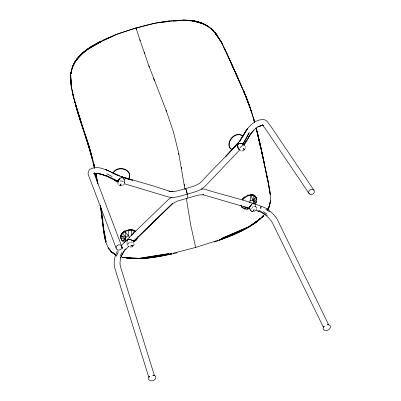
<?xml version="1.0" encoding="UTF-8"?>
<svg xmlns="http://www.w3.org/2000/svg" width="401" height="401" viewBox="0 0 401 401"><rect width="100%" height="100%" fill="white"/><g stroke="black" fill="none" stroke-linecap="round" stroke-linejoin="round"><path stroke-width="0.6" d="M251.572 194.675C254.074 194.605 256.159 196.685 256.785 199.036L256.62 201.683L255.282 204.405M70.751 77.203L70.601 78.972L71.177 84.521M71.052 73.664L71.203 71.894L71.047 73.533M125.503 241.382L124.16 242.299L121.944 240.6L120.726 237.582L120.942 235.056A8.667 6.381 -10.7 0 1 124.942 230.811M137.779 236.695L137.693 237.703L136.21 240.079L133.693 241.948M120.942 235.056L120.746 237.683L121.779 239.943L123.092 241.041M237.908 147.197L237.963 146.706M70.812 75.022L70.601 78.972C69.518 54.005 96.741 42.706 115.889 34.586C141.012 26.1 167.678 17.614 194.53 20.947C201.909 22.276 209.021 25.759 213.954 31.494M70.957 73.784L71.177 71.924M253.252 194.876L255.758 196.876L253.823 202.159L253.597 204.009L256.62 201.683L253.823 202.159L250.6 194.751L247.517 195.528L244.62 197.197L242.304 199.513M134.044 244.039L133.909 245.116L132.315 246.56M70.751 75.754L70.521 77.503L70.651 74.035C70.16 91.303 76.766 107.608 81.609 123.884L75.594 104.686L72.531 92.581M71.057 73.428L71.594 69.348L71.253 71.308L73.278 64.932L74.421 63.007M250.199 200.365L250.906 195.187L253.693 195.523L255.758 196.876L252.936 200.645L250.199 200.365L249.683 202.966M252.936 200.645L253.693 195.523L253.347 195.021L250.6 194.751M120.726 237.582L121.082 235.793L122.561 233.417L124.987 231.051L122.45 232.851L121.082 235.793L125.538 239.232L121.944 240.6L126.4 240.765L125.538 239.232L125.849 237.377L124.987 231.051C128.375 229.628 132.806 229.141 135.814 231.643M71.142 72.766C74.175 52.376 96.947 43.714 113.227 36.095M127.548 245.026L127.729 244.224L129.267 242.48M124.38 182.615C125.052 180.776 124.235 178.52 122.531 177.548L121.242 177.598L119.899 178.37L118.646 179.558L117.719 181.347M239.021 149.247C237.713 147.949 237.372 145.859 238.054 144.165L239.176 143.513L240.785 143.433L242.475 143.769L243.933 144.871M71.253 71.308L71.904 69.198M253.096 211.658L251.317 211.187L249.011 208.209L252.294 203.583L253.322 203.362L254.344 204.124M72.24 68.135L73.278 64.932L74.802 62.416M127.107 241.828L127.032 240.916L127.618 239.688L128.786 239.277C130.45 239.572 132.405 240.119 133.613 241.337L172.5 203.683L177.062 201.207L187.768 198.099L187.122 194.515M250.795 209.312L251.252 208.259M256.164 209.758L256.64 208.685M267.552 209.793L268.745 207.106L267.552 209.678M116.395 256.159L118.455 251.648M267.607 209.989C270.319 205.427 270.881 199.979 270.474 194.771M267.587 210.089L269.597 205.723L267.657 209.738M73.884 64.551C77.428 56.631 84.957 51.413 91.804 46.546M120.074 256.114L121.979 252.394M113.132 172.941C116.175 166.32 127.578 167.342 129.658 174.27L129.533 176.931A8.647 6.637 -3 0 1 128.52 178.841M118.049 181.813L117.874 180.951L119.994 178.224L118.009 180.475M126.937 240.866L127.498 239.803L128.42 239.342L131.302 239.913L133.839 241.492L133.032 240.74L133.443 241.041M245.181 148.525L243.633 150.545L242.435 150.961M120.295 257.973L124.846 249.502M245.958 130.836L239.768 141.358C245.091 132.009 251.267 119.483 263.763 119.473L266.119 120.49L267.211 121.513L270.911 126.415L313.868 190.139M242.966 144.104L249.221 132.691L242.966 144.104L242.56 143.824M249.823 207.011L250.069 206.57L249.076 207.969M249.432 207.523L249.713 207.021L249.011 208.209L250.069 206.57M242.936 136.375L247.602 128.33L239.502 141.182L225.868 156.315L238.415 142.741C226.63 156.285 213.327 168.39 201.407 181.813C197.056 185.889 191.001 186.861 185.528 188.615L186.46 190.33L187.217 194.224C180.851 195.883 174.27 198.63 167.643 196.736L124.215 183.683M118.646 179.558L117.874 181.277L106.034 175.493L117.874 181.277L118.4 180.024M136.104 239.608L136.691 238.64M75.413 61.413C80.907 52.02 91.082 46.757 100.27 41.639L88.295 48.586L79.739 55.584L78.606 57.047M243.713 144.666L243.768 144.972L247.001 139.663M247.968 138.069L250.555 133.824L247.768 138.967L243.768 144.972M75.363 61.468L76.942 58.897L74.456 62.421L77.473 58.511M250.044 206.66L251.723 204.164L252.68 203.432L253.547 203.377L254.47 204.014M323.702 327.036L324.203 326.234L323.231 327.637L323.126 328.665L323.537 329.602C325.818 331.983 330.424 329.878 330.479 326.695L329.963 325.381L329.036 324.815L327.281 324.705L328.299 324.82M243.998 144.941C249.021 137.819 252.836 126.947 262.605 125.282M247.968 207.668L246.976 209.212L244.189 208.876L242.124 207.523L241.141 205.653M120.962 235.156L122.45 232.851M117.463 250.815L117.388 250.936C114.831 255.843 113.568 261.422 114.435 266.941L148.716 376.965M149.007 377.191L149.563 376.359L148.435 377.722L148.33 378.709C149.513 383.171 157.743 380.153 155.393 376.033L154.47 375.426L152.786 375.141L153.814 375.366M125.974 248.805C121.944 253.617 118.907 259.958 120.385 266.344L154.435 375.587M131.939 234.951L134.611 231.202L134.485 230.67L135.267 231.412M94.155 173.688L94.857 172.766L94.14 173.488M263.903 215.292C250.62 229.076 231.968 235.703 214.37 242.064M123.488 185.067L124.15 184.239M250.866 133.648L253.908 129.944M118.064 182.214L118.766 181.377M263.873 215.016L261.537 217.798L263.652 215.457L262.274 216.65M240.059 147.673L242.826 145.262M239.698 149.994L205.122 186.28L201.142 189.377L196.31 191.472L187.217 194.224L186.41 190.345L185.498 188.625C180.094 189.944 174.57 192.485 168.916 191.182L173.026 191.618L169.869 191.332L154.185 186.209L121.112 176.565L132.561 180.25C120.821 178.034 111.062 170.515 99.563 167.834C96.09 167.327 92.16 167.613 89.273 169.788L88.014 173.182L88.446 175.057L116.15 248.169A2.952 2.581 -20.8 0 0 120.611 249.487L121.418 248.695A2.952 2.581 -20.8 0 0 119.568 244.816A2.952 2.581 -20.8 0 0 116.145 248.174M75.649 60.967L82.997 53.017M253.823 202.159L256.785 199.036M249.773 207.101L249.021 208.059L249.227 208.219L202.906 194.696L203.397 194.776L198.55 195.011L187.768 198.099M245.828 207.167L244.189 208.876L247.267 207.583M125.824 249.392L125.202 249.587L125.824 249.392L128.806 246.299M242.6 199.994L244.901 197.608L247.818 195.919L250.906 195.187M133.824 241.186L172.641 203.422L133.613 241.337M260.49 218.47L254.008 223.813L260.439 218.244M261.848 217.177L263.652 215.457M253.081 224.329L263.166 216.219C250.82 227.578 235.171 234.585 219.477 239.983L242.46 230.38L219.477 239.983M128.255 230.47L125.082 231.547L122.561 233.417L125.849 237.377L128.34 235.577L128.255 230.47L131.603 230.349L134.611 231.202L135.498 231.878M81.909 53.493L91.328 46.586M253.146 224.199L258.685 220.189L251.257 225.588M252.109 207.337L253.176 206.66M248.901 207.999L246.976 209.212L249.036 208.726M254.264 211.332L255.337 210.665M239.131 143.568L238.054 144.165C237.161 145.904 237.678 148.114 239.011 149.493M172.245 197.177L169.016 198.946L136.205 230.605L121.503 245.377L121.779 245.272M103.242 40.22L117.799 33.905L136.024 27.915L140.21 40.892M219.778 239.828L221.487 239.106M93.869 173.924L96.821 173.197L93.779 173.849C97.844 172.771 102.054 174.275 105.794 175.844L100.27 173.899L96.541 173.407M218.139 240.234L195.833 247.392L173.102 253.252M240.129 143.623L240.785 143.433M240.214 143.673L241.998 143.713M258.364 211.177L259.236 210.941L258.364 211.177L255.542 210.259M244.951 206.766L242.124 207.523L241.096 205.362M122.445 185.638L121.182 185.934L118.811 185.046M177.052 252.851C159.453 256.645 141.017 261.021 123.027 257.297M263.021 125.262L257.773 126.786L261.557 125.468L263.382 125.749M159.678 255.823L171.793 253.763C155.648 257.577 138.716 260.054 122.205 257.226L134.556 258.585M171.793 253.763L146.956 257.978L158.465 256.028M169.874 20.967L154.4 23.323L135.954 28.115M134.36 240.349L136.21 240.079L135.237 239.623M159.648 22.682C175.122 20.842 193.097 17.113 207.177 26.03M131.804 246.861L129.844 246.931M201.382 189.056L204.139 189.031C224.59 195.648 245.983 199.733 265.813 208.134C270.369 211.016 274.414 214.725 277.241 219.347L328.725 324.89M179.693 20.296L173.152 20.576L179.292 20.386M180.881 20.245C190.014 19.915 199.823 20.897 207.573 26.12L206.55 25.619M121.378 177.598L122.531 177.548L123.518 178.555M119.809 180.811L123.443 181.377M183.593 20.256L186.665 20.16L190.229 20.636M143.227 258.059L144.47 258.043M130.49 242.119L131.744 242.124M136.581 258.725L127.302 258.154L134.129 258.595M183.147 20.05L194.53 20.947M182.866 20.23L193.528 21.073L203.758 23.945L193.528 21.073M96.967 173.433L103.709 174.991L117.503 181.417M191.417 20.797L193.197 21.037M194.976 21.273L197.352 21.594L205.327 24.601M126.044 257.612L127.864 257.883M129.077 258.064L133.317 258.695L122.115 257.257M125.538 239.232L120.866 238.319L121.082 235.793L125.849 237.377M254.339 206.335L256.304 207.066L256.665 207.708M122.135 257.221L123.683 257.637L122.546 257.262M250.996 194.706L253.693 195.523M133.839 241.492L132.646 240.585M116.15 181.067L117.739 181.583M108.19 170.56L105.247 169.377L119.363 176.074L113.894 173.588M239.532 149.478L238.515 148.626M134.611 231.202L131.513 229.883L131.608 235.422M243.883 145.217L244.755 145.603M257.693 210.826C263.818 213.131 269.246 217.322 272.535 223.036L323.246 326.91M240.535 150.606L241.367 150.997M203.929 24.271L201.327 22.952L203.949 24.306M204.971 24.802L207.573 26.12M243.442 144.225L240.685 143.347L242.475 143.769L243.628 144.606M106.872 173.738L112.165 176.565M132.515 240.545L133.398 241.021M115.809 254.931L110.846 251.337L108.115 247.888L112.074 252.545L115.744 254.876M263.236 211.663L266.69 213.838M259.567 210.66L267.362 215.563M249.347 208.67L249.833 208.971M265.738 209.177L269.798 211.923M115.774 254.856L110.846 251.337L112.074 252.545L107.618 246.765L105.904 242.329M208.059 26.471C212.525 29.288 216.219 33.233 218.54 37.98M242.735 136.315L240.79 134.806C234.5 132.761 228.284 139.478 228.876 145.598L229.918 147.924A8.647 6.19 -42.7 0 0 231.873 149.302M127.909 245.888L128.751 246.58M211.347 29.243L213.527 31.278M132.871 242.47L133.678 243.156M207.999 26.481L209.272 27.564M195.723 247.693L190.66 224.816L186.36 198.37M263.287 125.638L262.199 124.626L266.139 129.884L309.171 193.703M215.056 33.012L216.971 35.178L211.462 28.927L213.452 31.298M215.903 34.341L217.688 36.466M215.031 33.208L216.55 35.067M125.082 231.547L129.734 237.628M244.62 197.197L244.901 197.608M221.668 42.566L214.951 32.331L221.668 42.566L238.254 78.616L224.635 48.626M218.51 37.94L214.951 32.331L222.39 44.06L220.776 41.514M219.157 38.962L220.129 40.491M250.78 210.304L251.317 211.187M123.769 179.026L124.26 179.969M231.542 64.26L232.615 66.31L230.725 62.421M223.948 47.98L225.367 50.737M226.791 53.493L227.357 54.596L222.525 44.621M232.861 66.792L246.815 98.516L254.184 120.069M240.991 205.382L241.803 207.066M227.818 55.664C237.467 77.634 248.72 99.172 254.54 122.576M255.372 196.315L256.399 198.48M243.497 91.152L245.181 94.836L243.372 90.12L250.249 108.17L243.602 90.997M94.786 168.109C89.734 144.926 80.812 122.831 74.456 99.984M232.861 66.857L241.818 87.363M246.019 96.661L250.565 108.811M139.839 39.724L148.881 65.879L166.019 110.069L173.407 131.723L178.711 153.307L184.921 189.167M246.204 97.573L248.68 103.904M153.458 78.11L154.555 80.982M121.849 246.7L93.989 173.132M126.896 242.52L127.282 243.547M250.45 108.731L251.908 112.641M148.881 65.879L149.282 67.032M92.105 158.826L89.202 147.894L85.263 135.814L91.147 154.766L93.859 166.4M85.999 136.54L92.165 157.127M166.019 110.069L166.41 111.227M144.079 52.336L144.46 53.488M91.147 154.766C86.561 137.683 79.593 121.333 75.438 104.135M249.903 107.142L251.232 111.162M87.759 142.4L90.165 149.718M86.912 140.576L77.258 111.207L75.498 104.33M136.185 28.24L136.525 29.393M254.645 122.626L253.292 117.844L254.735 122.706M255.948 127.904L257.773 134.495L264.159 162.455M124.15 182.224L124.415 183.207M117.839 183.227L118.105 184.209M97.989 184.044L95.899 174.27L96.631 179.919L95.293 173.242M254.324 120.225L254.79 122.014M256.349 127.984L260.304 146.355L256.079 127.974M74.681 101.187L75.137 102.952M257.828 134.881L257.211 131.969L259.953 142.821L267.943 180.851M94.556 167.773L93.849 163.924L94.626 167.573M260.084 144.806L261.106 148.896L258.896 139.212M105.087 238.59L105.764 242.159L104.3 236.229L100.305 205.317M257.211 131.969L257.928 134.982M258.62 138.004L258.069 135.588L261.131 148.876M268.775 184.174L261.096 149.162L268.259 183.026L270.199 194.4L268.259 183.026M266.805 176.5L267.071 177.708M261.252 149.483L264.013 162.355M73.373 95.874L73.619 97.062M91.022 153.057L91.388 154.816M93.949 166.57L94.315 168.39M104.44 235.557L102.185 219.588M104.681 236.755L105.764 242.159M258.043 135.553L258.269 136.701M103.974 230.505L106.1 241.823L103.974 230.505L101.433 208.45M72.175 90.571L73.789 98.977L71.398 86.847M103.167 228.465L104.07 233.232M97.583 183.307L95.824 173.648M96.315 178.465L96.636 180.229M71.318 87.719L70.651 74.035L71.183 86.055M237.688 145.563L237.878 146.656M269.647 190.986L269.858 192.199M270.279 194.615L269.582 188.465L268.068 181.432L268.655 185.036M269.673 191.026L269.873 192.219M97.548 183.292L96.13 174.089M178.711 153.307L178.906 154.535M255.287 205.417L255.462 206.505M184.154 184.26L184.42 186.109M245.317 146.385L245.457 147.408M239.793 148.801L239.928 149.824M100.28 205.282L100.857 209.507M181.372 167.342L181.533 168.53M100.696 207.207L100.846 208.445M101.072 210.299L101.217 211.538M101.443 213.397L101.664 215.257M101.814 216.495L102.034 218.35M101.067 208.891L103.784 231.858M100.756 206.595L101.097 209.578M70.862 78.39L71.167 84.611M128.666 229.648A8.667 6.381 -10.7 0 1 130.916 229.567M131.453 229.613A8.667 6.381 -10.7 0 1 135.463 231.046M112.836 173.598A8.667 6.942 1.8 0 1 124.36 169.402A8.667 6.942 1.8 0 1 128.831 179.006M118.039 182.26A8.667 6.942 1.8 0 1 113.734 179.372M242.159 199.337A8.662 6.095 -34.7 0 1 244.46 196.956M247.367 195.272A8.662 6.095 -34.7 0 1 248.394 194.916M253.843 195.122A8.662 6.095 -34.7 0 1 256.339 198.39M232.425 149.789A8.667 6.416 -48.3 0 1 231.422 138.666A8.667 6.416 -48.3 0 1 242.941 136.465M260.906 206.685L260.85 208.485L260.906 206.685M270.454 200.971L268.986 207.197L270.454 200.971M121.107 183.909L120.235 185.478L121.107 183.909M254.174 209.683L252.82 211.367L254.174 209.683M260.419 218.65L248.936 226.715L221.743 238.41L248.936 226.715L260.419 218.65M100.521 41.945L88.942 48.586L100.521 41.945M144.38 257.542L139.443 258.359L125.262 257.708L139.443 258.359L169.062 253.632L144.38 257.542M186.33 20.446L173.297 20.912L186.33 20.446M310.975 194.59L309.953 194.33A2.957 2.546 -34 0 1 309.938 189.924A2.957 2.546 -34 0 1 314.294 191.036A2.957 2.546 -34 0 1 310.97 194.6M132.736 246.069L130.947 245.292L132.736 246.069M116.105 255.156L111.032 251.547L116.105 255.156M244.404 149.593L243.201 148.621L244.404 149.593M122.796 248.289L121.653 246.841L122.796 248.289"/></g></svg>
